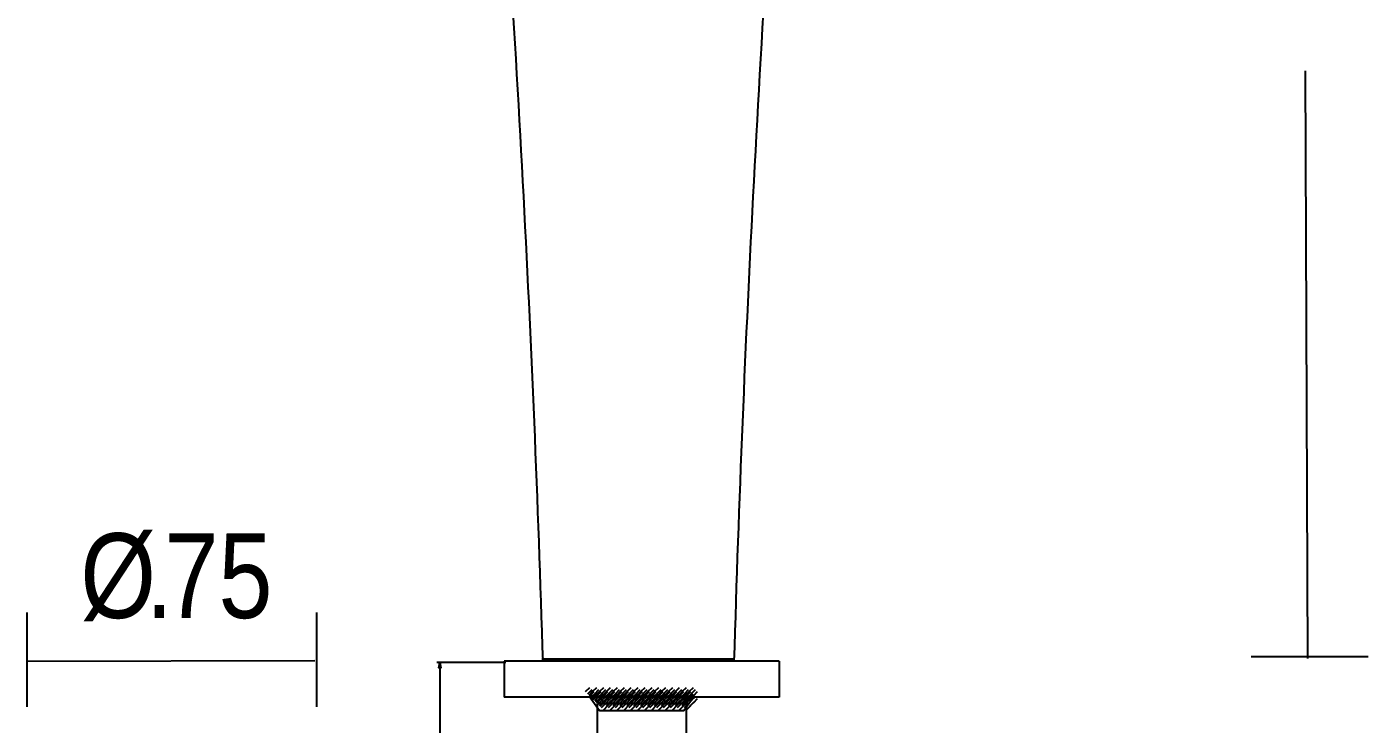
# Model space of a CAD drawing. Extents: x 2 to 109, y 5 to 225.
# Drawn here: x 1.6 to 105.7, y 57.9 to 112.1 of the extents above; entities that cross this region are included whole.
import ezdxf

# ---------------------------------------------------------------- set-up
doc = ezdxf.new("R2010")
doc.units = 0
doc.layers.add('LIVELLO_1', color=160, linetype='Continuous')
doc.styles.add('STD', font='txt')

# ---------------------------------------------------------------- blocks, each defined once
blk = doc.blocks.new('AI9-BLK319')
at = {"layer": 'LIVELLO_1', "color": 7}
for p, q in [((3.150712, -0.285598), (3.479719, 0.044097)), ((3.316593, -0.450618), (3.644739, -0.118856)), ((3.479719, -0.613916), (3.810448, -0.285598))]:
    blk.add_line(p, q, dxfattribs=at)
blk = doc.blocks.new('AI9-BLK318')
at = {"layer": 'LIVELLO_1', "color": 7}
blk.add_blockref('AI9-BLK319', (0, 0), dxfattribs=at)
blk = doc.blocks.new('AI9-BLK317')
at = {"layer": 'LIVELLO_1', "color": 7}
for p, q in [((3.354231, -0.150206), (3.68341, 0.179834)), ((3.51839, -0.315226), (3.849119, 0.013091)), ((3.68341, -0.480246), (4.012417, -0.150206))]:
    blk.add_line(p, q, dxfattribs=at)
blk = doc.blocks.new('AI9-BLK316')
at = {"layer": 'LIVELLO_1', "color": 7}
blk.add_blockref('AI9-BLK317', (0, 0), dxfattribs=at)
blk = doc.blocks.new('AI9-BLK315')
at = {"layer": 'LIVELLO_1', "color": 7}
for p, q in [((3.487642, 0.016364), (3.81751, 0.344682)), ((3.65249, -0.150378), (3.981669, 0.181384)), ((3.81751, -0.313331), (4.146517, 0.016364))]:
    blk.add_line(p, q, dxfattribs=at)
blk = doc.blocks.new('AI9-BLK314')
at = {"layer": 'LIVELLO_1', "color": 7}
blk.add_blockref('AI9-BLK315', (0, 0), dxfattribs=at)
blk = doc.blocks.new('AI9-BLK311')
at = {"layer": 'LIVELLO_1', "color": 7}
for p, q in [((2.615861, -0.285598), (2.944868, 0.044097)), ((2.780881, -0.450618), (3.109888, -0.118856)), ((2.944868, -0.613916), (3.274908, -0.285598))]:
    blk.add_line(p, q, dxfattribs=at)
blk = doc.blocks.new('AI9-BLK310')
at = {"layer": 'LIVELLO_1', "color": 7}
blk.add_blockref('AI9-BLK311', (0, 0), dxfattribs=at)
blk = doc.blocks.new('AI9-BLK309')
at = {"layer": 'LIVELLO_1', "color": 7}
for p, q in [((2.884062, -0.150206), (3.213241, 0.179834)), ((3.047359, -0.315226), (3.378088, 0.013091)), ((3.213241, -0.480246), (3.542247, -0.150206))]:
    blk.add_line(p, q, dxfattribs=at)
blk = doc.blocks.new('AI9-BLK308')
at = {"layer": 'LIVELLO_1', "color": 7}
blk.add_blockref('AI9-BLK309', (0, 0), dxfattribs=at)
blk = doc.blocks.new('AI9-BLK307')
at = {"layer": 'LIVELLO_1', "color": 7}
for p, q in [((3.150712, 0.016364), (3.479719, 0.344682)), ((3.316593, -0.150378), (3.644739, 0.181384)), ((3.479719, -0.313331), (3.810448, 0.016364))]:
    blk.add_line(p, q, dxfattribs=at)
blk = doc.blocks.new('AI9-BLK306')
at = {"layer": 'LIVELLO_1', "color": 7}
blk.add_blockref('AI9-BLK307', (0, 0), dxfattribs=at)
blk = doc.blocks.new('AI9-BLK305')
at = {"layer": 'LIVELLO_1', "color": 7}
for p, q in [((3.354231, 0.16657), (3.68341, 0.496611)), ((3.51839, 0.001895), (3.849119, 0.33159)), ((3.68341, -0.163125), (4.012417, 0.16657))]:
    blk.add_line(p, q, dxfattribs=at)
blk = doc.blocks.new('AI9-BLK304')
at = {"layer": 'LIVELLO_1', "color": 7}
blk.add_blockref('AI9-BLK305', (0, 0), dxfattribs=at)
blk = doc.blocks.new('AI9-BLK303')
at = {"layer": 'LIVELLO_1', "color": 7}
for p, q in [((3.487642, 0.300585), (3.81751, 0.63028)), ((3.65249, 0.137287), (3.981669, 0.46526)), ((3.81751, -0.029456), (4.146517, 0.300585))]:
    blk.add_line(p, q, dxfattribs=at)
blk = doc.blocks.new('AI9-BLK302')
at = {"layer": 'LIVELLO_1', "color": 7}
blk.add_blockref('AI9-BLK303', (0, 0), dxfattribs=at)
blk = doc.blocks.new('AI9-BLK301')
at = {"layer": 'LIVELLO_1', "color": 7}
for p, q in [((2.080149, -0.285598), (2.409155, 0.044097)), ((2.244307, -0.450618), (2.575037, -0.118856)), ((2.409155, -0.613916), (2.738334, -0.285598))]:
    blk.add_line(p, q, dxfattribs=at)
blk = doc.blocks.new('AI9-BLK300')
at = {"layer": 'LIVELLO_1', "color": 7}
blk.add_blockref('AI9-BLK301', (0, 0), dxfattribs=at)
blk = doc.blocks.new('AI9-BLK299')
at = {"layer": 'LIVELLO_1', "color": 7}
for p, q in [((2.346799, -0.150206), (2.677528, 0.179834)), ((2.512508, -0.315226), (2.841515, 0.013091)), ((2.677528, -0.480246), (3.006535, -0.150206))]:
    blk.add_line(p, q, dxfattribs=at)
blk = doc.blocks.new('AI9-BLK298')
at = {"layer": 'LIVELLO_1', "color": 7}
blk.add_blockref('AI9-BLK299', (0, 0), dxfattribs=at)
blk = doc.blocks.new('AI9-BLK297')
at = {"layer": 'LIVELLO_1', "color": 7}
for p, q in [((2.615861, 0.016364), (2.944868, 0.344682)), ((2.780881, -0.150378), (3.109888, 0.181384)), ((2.944868, -0.313331), (3.274908, 0.016364))]:
    blk.add_line(p, q, dxfattribs=at)
blk = doc.blocks.new('AI9-BLK296')
at = {"layer": 'LIVELLO_1', "color": 7}
blk.add_blockref('AI9-BLK297', (0, 0), dxfattribs=at)
blk = doc.blocks.new('AI9-BLK295')
at = {"layer": 'LIVELLO_1', "color": 7}
for p, q in [((2.884062, 0.16657), (3.213241, 0.496611)), ((3.047359, 0.001895), (3.378088, 0.33159)), ((3.213241, -0.163125), (3.542247, 0.16657))]:
    blk.add_line(p, q, dxfattribs=at)
blk = doc.blocks.new('AI9-BLK294')
at = {"layer": 'LIVELLO_1', "color": 7}
blk.add_blockref('AI9-BLK295', (0, 0), dxfattribs=at)
blk = doc.blocks.new('AI9-BLK293')
at = {"layer": 'LIVELLO_1', "color": 7}
for p, q in [((3.150712, 0.300585), (3.479719, 0.63028)), ((3.316593, 0.137287), (3.644739, 0.46526)), ((3.479719, -0.029456), (3.810448, 0.300585))]:
    blk.add_line(p, q, dxfattribs=at)
blk = doc.blocks.new('AI9-BLK292')
at = {"layer": 'LIVELLO_1', "color": 7}
blk.add_blockref('AI9-BLK293', (0, 0), dxfattribs=at)
blk = doc.blocks.new('AI9-BLK291')
at = {"layer": 'LIVELLO_1', "color": 7}
for p, q in [((1.545298, -0.285598), (1.874476, 0.044097)), ((1.708595, -0.450618), (2.039324, -0.118856)), ((1.874476, -0.613916), (2.202622, -0.285598))]:
    blk.add_line(p, q, dxfattribs=at)
blk = doc.blocks.new('AI9-BLK290')
at = {"layer": 'LIVELLO_1', "color": 7}
blk.add_blockref('AI9-BLK291', (0, 0), dxfattribs=at)
blk = doc.blocks.new('AI9-BLK289')
at = {"layer": 'LIVELLO_1', "color": 7}
for p, q in [((1.811948, -0.150206), (2.142677, 0.179834)), ((1.976796, -0.315226), (2.305975, 0.013091)), ((2.142677, -0.480246), (2.471684, -0.150206))]:
    blk.add_line(p, q, dxfattribs=at)
blk = doc.blocks.new('AI9-BLK288')
at = {"layer": 'LIVELLO_1', "color": 7}
blk.add_blockref('AI9-BLK289', (0, 0), dxfattribs=at)
blk = doc.blocks.new('AI9-BLK287')
at = {"layer": 'LIVELLO_1', "color": 7}
for p, q in [((2.080149, 0.016364), (2.409155, 0.344682)), ((2.244307, -0.150378), (2.575037, 0.181384)), ((2.409155, -0.313331), (2.738334, 0.016364))]:
    blk.add_line(p, q, dxfattribs=at)
blk = doc.blocks.new('AI9-BLK286')
at = {"layer": 'LIVELLO_1', "color": 7}
blk.add_blockref('AI9-BLK287', (0, 0), dxfattribs=at)
blk = doc.blocks.new('AI9-BLK285')
at = {"layer": 'LIVELLO_1', "color": 7}
for p, q in [((2.346799, 0.16657), (2.677528, 0.496611)), ((2.512508, 0.001895), (2.841515, 0.33159)), ((2.677528, -0.163125), (3.006535, 0.16657))]:
    blk.add_line(p, q, dxfattribs=at)
blk = doc.blocks.new('AI9-BLK284')
at = {"layer": 'LIVELLO_1', "color": 7}
blk.add_blockref('AI9-BLK285', (0, 0), dxfattribs=at)
blk = doc.blocks.new('AI9-BLK283')
at = {"layer": 'LIVELLO_1', "color": 7}
for p, q in [((2.615861, 0.300585), (2.944868, 0.63028)), ((2.780881, 0.137287), (3.109888, 0.46526)), ((2.944868, -0.029456), (3.274908, 0.300585))]:
    blk.add_line(p, q, dxfattribs=at)
blk = doc.blocks.new('AI9-BLK282')
at = {"layer": 'LIVELLO_1', "color": 7}
blk.add_blockref('AI9-BLK283', (0, 0), dxfattribs=at)
blk = doc.blocks.new('AI9-BLK281')
at = {"layer": 'LIVELLO_1', "color": 7}
for p, q in [((1.007863, -0.285598), (1.338764, 0.044097)), ((1.173744, -0.450618), (1.502751, -0.118856)), ((1.338764, -0.613916), (1.667771, -0.285598))]:
    blk.add_line(p, q, dxfattribs=at)
blk = doc.blocks.new('AI9-BLK280')
at = {"layer": 'LIVELLO_1', "color": 7}
blk.add_blockref('AI9-BLK281', (0, 0), dxfattribs=at)
blk = doc.blocks.new('AI9-BLK279')
at = {"layer": 'LIVELLO_1', "color": 7}
for p, q in [((1.276236, -0.150206), (1.605242, 0.179834)), ((1.442117, -0.315226), (1.771124, 0.013091)), ((1.605242, -0.480246), (1.936144, -0.150206))]:
    blk.add_line(p, q, dxfattribs=at)
blk = doc.blocks.new('AI9-BLK278')
at = {"layer": 'LIVELLO_1', "color": 7}
blk.add_blockref('AI9-BLK279', (0, 0), dxfattribs=at)
blk = doc.blocks.new('AI9-BLK277')
at = {"layer": 'LIVELLO_1', "color": 7}
for p, q in [((1.545298, 0.016364), (1.874476, 0.344682)), ((1.708595, -0.150378), (2.039324, 0.181384)), ((1.874476, -0.313331), (2.202622, 0.016364))]:
    blk.add_line(p, q, dxfattribs=at)
blk = doc.blocks.new('AI9-BLK276')
at = {"layer": 'LIVELLO_1', "color": 7}
blk.add_blockref('AI9-BLK277', (0, 0), dxfattribs=at)
blk = doc.blocks.new('AI9-BLK275')
at = {"layer": 'LIVELLO_1', "color": 7}
for p, q in [((1.811948, 0.16657), (2.142677, 0.496611)), ((1.976796, 0.001895), (2.305975, 0.33159)), ((2.142677, -0.163125), (2.471684, 0.16657))]:
    blk.add_line(p, q, dxfattribs=at)
blk = doc.blocks.new('AI9-BLK274')
at = {"layer": 'LIVELLO_1', "color": 7}
blk.add_blockref('AI9-BLK275', (0, 0), dxfattribs=at)
blk = doc.blocks.new('AI9-BLK273')
at = {"layer": 'LIVELLO_1', "color": 7}
for p, q in [((2.080149, 0.300585), (2.409155, 0.63028)), ((2.244307, 0.137287), (2.575037, 0.46526)), ((2.409155, -0.029456), (2.738334, 0.300585))]:
    blk.add_line(p, q, dxfattribs=at)
blk = doc.blocks.new('AI9-BLK272')
at = {"layer": 'LIVELLO_1', "color": 7}
blk.add_blockref('AI9-BLK273', (0, 0), dxfattribs=at)
blk = doc.blocks.new('AI9-BLK271')
at = {"layer": 'LIVELLO_1', "color": 7}
for p, q in [((0.473184, -0.285598), (0.803913, 0.044097)), ((0.638032, -0.450618), (0.967211, -0.118856)), ((0.803913, -0.613916), (1.13292, -0.285598))]:
    blk.add_line(p, q, dxfattribs=at)
blk = doc.blocks.new('AI9-BLK270')
at = {"layer": 'LIVELLO_1', "color": 7}
blk.add_blockref('AI9-BLK271', (0, 0), dxfattribs=at)
blk = doc.blocks.new('AI9-BLK269')
at = {"layer": 'LIVELLO_1', "color": 7}
for p, q in [((0.741385, -0.150206), (1.070391, 0.179834)), ((0.904682, -0.315226), (1.235411, 0.013091)), ((1.070391, -0.480246), (1.39957, -0.150206))]:
    blk.add_line(p, q, dxfattribs=at)
blk = doc.blocks.new('AI9-BLK268')
at = {"layer": 'LIVELLO_1', "color": 7}
blk.add_blockref('AI9-BLK269', (0, 0), dxfattribs=at)
blk = doc.blocks.new('AI9-BLK267')
at = {"layer": 'LIVELLO_1', "color": 7}
for p, q in [((1.007863, 0.016364), (1.338764, 0.344682)), ((1.173744, -0.150378), (1.502751, 0.181384)), ((1.338764, -0.313331), (1.667771, 0.016364))]:
    blk.add_line(p, q, dxfattribs=at)
blk = doc.blocks.new('AI9-BLK266')
at = {"layer": 'LIVELLO_1', "color": 7}
blk.add_blockref('AI9-BLK267', (0, 0), dxfattribs=at)
blk = doc.blocks.new('AI9-BLK265')
at = {"layer": 'LIVELLO_1', "color": 7}
for p, q in [((1.276236, 0.16657), (1.605242, 0.496611)), ((1.442117, 0.001895), (1.771124, 0.33159)), ((1.605242, -0.163125), (1.936144, 0.16657))]:
    blk.add_line(p, q, dxfattribs=at)
blk = doc.blocks.new('AI9-BLK264')
at = {"layer": 'LIVELLO_1', "color": 7}
blk.add_blockref('AI9-BLK265', (0, 0), dxfattribs=at)
blk = doc.blocks.new('AI9-BLK263')
at = {"layer": 'LIVELLO_1', "color": 7}
for p, q in [((1.545298, 0.300585), (1.874476, 0.63028)), ((1.708595, 0.137287), (2.039324, 0.46526)), ((1.874476, -0.029456), (2.202622, 0.300585))]:
    blk.add_line(p, q, dxfattribs=at)
blk = doc.blocks.new('AI9-BLK262')
at = {"layer": 'LIVELLO_1', "color": 7}
blk.add_blockref('AI9-BLK263', (0, 0), dxfattribs=at)
blk = doc.blocks.new('AI9-BLK261')
at = {"layer": 'LIVELLO_1', "color": 7}
for p, q in [((-0.062528, -0.285598), (0.266478, 0.044097)), ((0.103353, -0.450618), (0.432359, -0.118856)), ((0.266478, -0.613916), (0.597207, -0.285598))]:
    blk.add_line(p, q, dxfattribs=at)
blk = doc.blocks.new('AI9-BLK260')
at = {"layer": 'LIVELLO_1', "color": 7}
blk.add_blockref('AI9-BLK261', (0, 0), dxfattribs=at)
blk = doc.blocks.new('AI9-BLK259')
at = {"layer": 'LIVELLO_1', "color": 7}
for p, q in [((0.206533, -0.150206), (0.534679, 0.179834)), ((0.369831, -0.315226), (0.70056, 0.013091)), ((0.534679, -0.480246), (0.863858, -0.150206))]:
    blk.add_line(p, q, dxfattribs=at)
blk = doc.blocks.new('AI9-BLK258')
at = {"layer": 'LIVELLO_1', "color": 7}
blk.add_blockref('AI9-BLK259', (0, 0), dxfattribs=at)
blk = doc.blocks.new('AI9-BLK257')
at = {"layer": 'LIVELLO_1', "color": 7}
for p, q in [((0.473184, 0.016364), (0.803913, 0.344682)), ((0.638032, -0.150378), (0.967211, 0.181384)), ((0.803913, -0.313331), (1.13292, 0.016364))]:
    blk.add_line(p, q, dxfattribs=at)
blk = doc.blocks.new('AI9-BLK256')
at = {"layer": 'LIVELLO_1', "color": 7}
blk.add_blockref('AI9-BLK257', (0, 0), dxfattribs=at)
blk = doc.blocks.new('AI9-BLK255')
at = {"layer": 'LIVELLO_1', "color": 7}
for p, q in [((0.741385, 0.16657), (1.070391, 0.496611)), ((0.904682, 0.001895), (1.235411, 0.33159)), ((1.070391, -0.163125), (1.39957, 0.16657))]:
    blk.add_line(p, q, dxfattribs=at)
blk = doc.blocks.new('AI9-BLK254')
at = {"layer": 'LIVELLO_1', "color": 7}
blk.add_blockref('AI9-BLK255', (0, 0), dxfattribs=at)
blk = doc.blocks.new('AI9-BLK253')
at = {"layer": 'LIVELLO_1', "color": 7}
for p, q in [((1.007863, 0.300585), (1.338764, 0.63028)), ((1.173744, 0.137287), (1.502751, 0.46526)), ((1.338764, -0.029456), (1.667771, 0.300585))]:
    blk.add_line(p, q, dxfattribs=at)
blk = doc.blocks.new('AI9-BLK252')
at = {"layer": 'LIVELLO_1', "color": 7}
blk.add_blockref('AI9-BLK253', (0, 0), dxfattribs=at)
blk = doc.blocks.new('AI9-BLK251')
at = {"layer": 'LIVELLO_1', "color": 7}
for p, q in [((-0.59738, -0.285598), (-0.268373, 0.044097)), ((-0.434082, -0.450618), (-0.103353, -0.118856)), ((-0.268373, -0.613916), (0.060806, -0.285598))]:
    blk.add_line(p, q, dxfattribs=at)
blk = doc.blocks.new('AI9-BLK250')
at = {"layer": 'LIVELLO_1', "color": 7}
blk.add_blockref('AI9-BLK251', (0, 0), dxfattribs=at)
blk = doc.blocks.new('AI9-BLK249')
at = {"layer": 'LIVELLO_1', "color": 7}
for p, q in [((-0.330901, -0.150206), (0, 0.179834)), ((-0.16502, -0.315226), (0.163125, 0.013091)), ((0, -0.480246), (0.329007, -0.150206))]:
    blk.add_line(p, q, dxfattribs=at)
blk = doc.blocks.new('AI9-BLK248')
at = {"layer": 'LIVELLO_1', "color": 7}
blk.add_blockref('AI9-BLK249', (0, 0), dxfattribs=at)
blk = doc.blocks.new('AI9-BLK247')
at = {"layer": 'LIVELLO_1', "color": 7}
for p, q in [((-0.062528, 0.016364), (0.266478, 0.344682)), ((0.103353, -0.150378), (0.432359, 0.181384)), ((0.266478, -0.313331), (0.597207, 0.016364))]:
    blk.add_line(p, q, dxfattribs=at)
blk = doc.blocks.new('AI9-BLK246')
at = {"layer": 'LIVELLO_1', "color": 7}
blk.add_blockref('AI9-BLK247', (0, 0), dxfattribs=at)
blk = doc.blocks.new('AI9-BLK245')
at = {"layer": 'LIVELLO_1', "color": 7}
for p, q in [((0.206533, 0.16657), (0.534679, 0.496611)), ((0.369831, 0.001895), (0.70056, 0.33159)), ((0.534679, -0.163125), (0.863858, 0.16657))]:
    blk.add_line(p, q, dxfattribs=at)
blk = doc.blocks.new('AI9-BLK244')
at = {"layer": 'LIVELLO_1', "color": 7}
blk.add_blockref('AI9-BLK245', (0, 0), dxfattribs=at)
blk = doc.blocks.new('AI9-BLK243')
at = {"layer": 'LIVELLO_1', "color": 7}
for p, q in [((0.473184, 0.300585), (0.803913, 0.63028)), ((0.638032, 0.137287), (0.967211, 0.46526)), ((0.803913, -0.029456), (1.13292, 0.300585))]:
    blk.add_line(p, q, dxfattribs=at)
blk = doc.blocks.new('AI9-BLK242')
at = {"layer": 'LIVELLO_1', "color": 7}
blk.add_blockref('AI9-BLK243', (0, 0), dxfattribs=at)
blk = doc.blocks.new('AI9-BLK241')
at = {"layer": 'LIVELLO_1', "color": 7}
for p, q in [((-1.133092, -0.285598), (-0.804085, 0.044097)), ((-0.968933, -0.450618), (-0.638204, -0.118856)), ((-0.804085, -0.613916), (-0.474906, -0.285598))]:
    blk.add_line(p, q, dxfattribs=at)
blk = doc.blocks.new('AI9-BLK240')
at = {"layer": 'LIVELLO_1', "color": 7}
blk.add_blockref('AI9-BLK241', (0, 0), dxfattribs=at)
blk = doc.blocks.new('AI9-BLK239')
at = {"layer": 'LIVELLO_1', "color": 7}
for p, q in [((-0.86558, -0.150206), (-0.534851, 0.179834)), ((-0.700732, -0.315226), (-0.371726, 0.013091)), ((-0.534851, -0.480246), (-0.206706, -0.150206))]:
    blk.add_line(p, q, dxfattribs=at)
blk = doc.blocks.new('AI9-BLK238')
at = {"layer": 'LIVELLO_1', "color": 7}
blk.add_blockref('AI9-BLK239', (0, 0), dxfattribs=at)
blk = doc.blocks.new('AI9-BLK237')
at = {"layer": 'LIVELLO_1', "color": 7}
for p, q in [((-0.59738, 0.016364), (-0.268373, 0.344682)), ((-0.434082, -0.150378), (-0.103353, 0.181384)), ((-0.268373, -0.313331), (0.060806, 0.016364))]:
    blk.add_line(p, q, dxfattribs=at)
blk = doc.blocks.new('AI9-BLK236')
at = {"layer": 'LIVELLO_1', "color": 7}
blk.add_blockref('AI9-BLK237', (0, 0), dxfattribs=at)
blk = doc.blocks.new('AI9-BLK235')
at = {"layer": 'LIVELLO_1', "color": 7}
for p, q in [((-0.330901, 0.16657), (0, 0.496611)), ((-0.16502, 0.001895), (0.163125, 0.33159)), ((0, -0.163125), (0.329007, 0.16657))]:
    blk.add_line(p, q, dxfattribs=at)
blk = doc.blocks.new('AI9-BLK234')
at = {"layer": 'LIVELLO_1', "color": 7}
blk.add_blockref('AI9-BLK235', (0, 0), dxfattribs=at)
blk = doc.blocks.new('AI9-BLK233')
at = {"layer": 'LIVELLO_1', "color": 7}
for p, q in [((-0.062528, 0.300585), (0.266478, 0.63028)), ((0.103353, 0.137287), (0.432359, 0.46526)), ((0.266478, -0.029456), (0.597207, 0.300585))]:
    blk.add_line(p, q, dxfattribs=at)
blk = doc.blocks.new('AI9-BLK232')
at = {"layer": 'LIVELLO_1', "color": 7}
blk.add_blockref('AI9-BLK233', (0, 0), dxfattribs=at)
blk = doc.blocks.new('AI9-BLK231')
at = {"layer": 'LIVELLO_1', "color": 7}
for p, q in [((-1.669666, -0.285598), (-1.338764, 0.044097)), ((-1.504645, -0.450618), (-1.175639, -0.118856)), ((-1.338764, -0.613916), (-1.009757, -0.285598))]:
    blk.add_line(p, q, dxfattribs=at)
blk = doc.blocks.new('AI9-BLK230')
at = {"layer": 'LIVELLO_1', "color": 7}
blk.add_blockref('AI9-BLK231', (0, 0), dxfattribs=at)
blk = doc.blocks.new('AI9-BLK229')
at = {"layer": 'LIVELLO_1', "color": 7}
for p, q in [((-1.401293, -0.150206), (-1.072286, 0.179834)), ((-1.235583, -0.315226), (-0.906405, 0.013091)), ((-1.072286, -0.480246), (-0.741557, -0.150206))]:
    blk.add_line(p, q, dxfattribs=at)
blk = doc.blocks.new('AI9-BLK228')
at = {"layer": 'LIVELLO_1', "color": 7}
blk.add_blockref('AI9-BLK229', (0, 0), dxfattribs=at)
blk = doc.blocks.new('AI9-BLK227')
at = {"layer": 'LIVELLO_1', "color": 7}
for p, q in [((-1.133092, 0.016364), (-0.804085, 0.344682)), ((-0.968933, -0.150378), (-0.638204, 0.181384)), ((-0.804085, -0.313331), (-0.474906, 0.016364))]:
    blk.add_line(p, q, dxfattribs=at)
blk = doc.blocks.new('AI9-BLK226')
at = {"layer": 'LIVELLO_1', "color": 7}
blk.add_blockref('AI9-BLK227', (0, 0), dxfattribs=at)
blk = doc.blocks.new('AI9-BLK225')
at = {"layer": 'LIVELLO_1', "color": 7}
for p, q in [((-0.86558, 0.16657), (-0.534851, 0.496611)), ((-0.700732, 0.001895), (-0.371726, 0.33159)), ((-0.534851, -0.163125), (-0.206706, 0.16657))]:
    blk.add_line(p, q, dxfattribs=at)
blk = doc.blocks.new('AI9-BLK224')
at = {"layer": 'LIVELLO_1', "color": 7}
blk.add_blockref('AI9-BLK225', (0, 0), dxfattribs=at)
blk = doc.blocks.new('AI9-BLK223')
at = {"layer": 'LIVELLO_1', "color": 7}
for p, q in [((-0.59738, 0.300585), (-0.268373, 0.63028)), ((-0.434082, 0.137287), (-0.103353, 0.46526)), ((-0.268373, -0.029456), (0.060806, 0.300585))]:
    blk.add_line(p, q, dxfattribs=at)
blk = doc.blocks.new('AI9-BLK222')
at = {"layer": 'LIVELLO_1', "color": 7}
blk.add_blockref('AI9-BLK223', (0, 0), dxfattribs=at)
blk = doc.blocks.new('AI9-BLK221')
at = {"layer": 'LIVELLO_1', "color": 7}
for p, q in [((-2.205378, -0.285598), (-1.874476, 0.044097)), ((-2.039497, -0.450618), (-1.71049, -0.118856)), ((-1.874476, -0.613916), (-1.54547, -0.285598))]:
    blk.add_line(p, q, dxfattribs=at)
blk = doc.blocks.new('AI9-BLK220')
at = {"layer": 'LIVELLO_1', "color": 7}
blk.add_blockref('AI9-BLK221', (0, 0), dxfattribs=at)
blk = doc.blocks.new('AI9-BLK219')
at = {"layer": 'LIVELLO_1', "color": 7}
for p, q in [((-1.936144, -0.150206), (-1.607137, 0.179834)), ((-1.771124, -0.315226), (-1.442117, 0.013091)), ((-1.607137, -0.480246), (-1.276408, -0.150206))]:
    blk.add_line(p, q, dxfattribs=at)
blk = doc.blocks.new('AI9-BLK218')
at = {"layer": 'LIVELLO_1', "color": 7}
blk.add_blockref('AI9-BLK219', (0, 0), dxfattribs=at)
blk = doc.blocks.new('AI9-BLK217')
at = {"layer": 'LIVELLO_1', "color": 7}
for p, q in [((-1.669666, 0.016364), (-1.338764, 0.344682)), ((-1.504645, -0.150378), (-1.175639, 0.181384)), ((-1.338764, -0.313331), (-1.009757, 0.016364))]:
    blk.add_line(p, q, dxfattribs=at)
blk = doc.blocks.new('AI9-BLK216')
at = {"layer": 'LIVELLO_1', "color": 7}
blk.add_blockref('AI9-BLK217', (0, 0), dxfattribs=at)
blk = doc.blocks.new('AI9-BLK215')
at = {"layer": 'LIVELLO_1', "color": 7}
for p, q in [((-1.401293, 0.16657), (-1.072286, 0.496611)), ((-1.235583, 0.001895), (-0.906405, 0.33159)), ((-1.072286, -0.163125), (-0.741557, 0.16657))]:
    blk.add_line(p, q, dxfattribs=at)
blk = doc.blocks.new('AI9-BLK214')
at = {"layer": 'LIVELLO_1', "color": 7}
blk.add_blockref('AI9-BLK215', (0, 0), dxfattribs=at)
blk = doc.blocks.new('AI9-BLK213')
at = {"layer": 'LIVELLO_1', "color": 7}
for p, q in [((-1.133092, 0.300585), (-0.804085, 0.63028)), ((-0.968933, 0.137287), (-0.638204, 0.46526)), ((-0.804085, -0.029456), (-0.474906, 0.300585))]:
    blk.add_line(p, q, dxfattribs=at)
blk = doc.blocks.new('AI9-BLK212')
at = {"layer": 'LIVELLO_1', "color": 7}
blk.add_blockref('AI9-BLK213', (0, 0), dxfattribs=at)
blk = doc.blocks.new('AI9-BLK211')
at = {"layer": 'LIVELLO_1', "color": 7}
for p, q in [((-2.740057, -0.285598), (-2.41105, 0.044097)), ((-2.574348, -0.450618), (-2.24603, -0.118856)), ((-2.41105, -0.613916), (-2.080321, -0.285598))]:
    blk.add_line(p, q, dxfattribs=at)
blk = doc.blocks.new('AI9-BLK210')
at = {"layer": 'LIVELLO_1', "color": 7}
blk.add_blockref('AI9-BLK211', (0, 0), dxfattribs=at)
blk = doc.blocks.new('AI9-BLK209')
at = {"layer": 'LIVELLO_1', "color": 7}
for p, q in [((-2.471856, -0.150206), (-2.142849, 0.179834)), ((-2.307697, -0.315226), (-1.976968, 0.013091)), ((-2.142849, -0.480246), (-1.813671, -0.150206))]:
    blk.add_line(p, q, dxfattribs=at)
blk = doc.blocks.new('AI9-BLK208')
at = {"layer": 'LIVELLO_1', "color": 7}
blk.add_blockref('AI9-BLK209', (0, 0), dxfattribs=at)
blk = doc.blocks.new('AI9-BLK207')
at = {"layer": 'LIVELLO_1', "color": 7}
for p, q in [((-2.205378, 0.016364), (-1.874476, 0.344682)), ((-2.039497, -0.150378), (-1.71049, 0.181384)), ((-1.874476, -0.313331), (-1.54547, 0.016364))]:
    blk.add_line(p, q, dxfattribs=at)
blk = doc.blocks.new('AI9-BLK206')
at = {"layer": 'LIVELLO_1', "color": 7}
blk.add_blockref('AI9-BLK207', (0, 0), dxfattribs=at)
blk = doc.blocks.new('AI9-BLK205')
at = {"layer": 'LIVELLO_1', "color": 7}
for p, q in [((-1.936144, 0.16657), (-1.607137, 0.496611)), ((-1.771124, 0.001895), (-1.442117, 0.33159)), ((-1.607137, -0.163125), (-1.276408, 0.16657))]:
    blk.add_line(p, q, dxfattribs=at)
blk = doc.blocks.new('AI9-BLK204')
at = {"layer": 'LIVELLO_1', "color": 7}
blk.add_blockref('AI9-BLK205', (0, 0), dxfattribs=at)
blk = doc.blocks.new('AI9-BLK203')
at = {"layer": 'LIVELLO_1', "color": 7}
for p, q in [((-1.669666, 0.300585), (-1.338764, 0.63028)), ((-1.504645, 0.137287), (-1.175639, 0.46526)), ((-1.338764, -0.029456), (-1.009757, 0.300585))]:
    blk.add_line(p, q, dxfattribs=at)
blk = doc.blocks.new('AI9-BLK202')
at = {"layer": 'LIVELLO_1', "color": 7}
blk.add_blockref('AI9-BLK203', (0, 0), dxfattribs=at)
blk = doc.blocks.new('AI9-BLK201')
at = {"layer": 'LIVELLO_1', "color": 7}
for p, q in [((-3.274908, -0.285598), (-2.946762, 0.044097)), ((-3.11006, -0.450618), (-2.780881, -0.118856)), ((-2.946762, -0.613916), (-2.616033, -0.285598))]:
    blk.add_line(p, q, dxfattribs=at)
blk = doc.blocks.new('AI9-BLK200')
at = {"layer": 'LIVELLO_1', "color": 7}
blk.add_blockref('AI9-BLK201', (0, 0), dxfattribs=at)
blk = doc.blocks.new('AI9-BLK199')
at = {"layer": 'LIVELLO_1', "color": 7}
for p, q in [((-3.00843, -0.150206), (-2.677528, 0.179834)), ((-2.84341, -0.315226), (-2.514403, 0.013091)), ((-2.677528, -0.480246), (-2.348522, -0.150206))]:
    blk.add_line(p, q, dxfattribs=at)
blk = doc.blocks.new('AI9-BLK198')
at = {"layer": 'LIVELLO_1', "color": 7}
blk.add_blockref('AI9-BLK199', (0, 0), dxfattribs=at)
blk = doc.blocks.new('AI9-BLK197')
at = {"layer": 'LIVELLO_1', "color": 7}
for p, q in [((-2.740057, 0.016364), (-2.41105, 0.344682)), ((-2.574348, -0.150378), (-2.24603, 0.181384)), ((-2.41105, -0.313331), (-2.080321, 0.016364))]:
    blk.add_line(p, q, dxfattribs=at)
blk = doc.blocks.new('AI9-BLK196')
at = {"layer": 'LIVELLO_1', "color": 7}
blk.add_blockref('AI9-BLK197', (0, 0), dxfattribs=at)
blk = doc.blocks.new('AI9-BLK195')
at = {"layer": 'LIVELLO_1', "color": 7}
for p, q in [((-2.471856, 0.16657), (-2.142849, 0.496611)), ((-2.307697, 0.001895), (-1.976968, 0.33159)), ((-2.142849, -0.163125), (-1.813671, 0.16657))]:
    blk.add_line(p, q, dxfattribs=at)
blk = doc.blocks.new('AI9-BLK194')
at = {"layer": 'LIVELLO_1', "color": 7}
blk.add_blockref('AI9-BLK195', (0, 0), dxfattribs=at)
blk = doc.blocks.new('AI9-BLK193')
at = {"layer": 'LIVELLO_1', "color": 7}
for p, q in [((-2.205378, 0.300585), (-1.874476, 0.63028)), ((-2.039497, 0.137287), (-1.71049, 0.46526)), ((-1.874476, -0.029456), (-1.54547, 0.300585))]:
    blk.add_line(p, q, dxfattribs=at)
blk = doc.blocks.new('AI9-BLK192')
at = {"layer": 'LIVELLO_1', "color": 7}
blk.add_blockref('AI9-BLK193', (0, 0), dxfattribs=at)
blk = doc.blocks.new('AI9-BLK191')
at = {"layer": 'LIVELLO_1', "color": 7}
for p, q in [((-3.544142, -0.150206), (-3.213241, 0.179834)), ((-3.378261, -0.315226), (-3.049254, 0.013091)), ((-3.213241, -0.480246), (-2.884234, -0.150206))]:
    blk.add_line(p, q, dxfattribs=at)
blk = doc.blocks.new('AI9-BLK190')
at = {"layer": 'LIVELLO_1', "color": 7}
blk.add_blockref('AI9-BLK191', (0, 0), dxfattribs=at)
blk = doc.blocks.new('AI9-BLK189')
at = {"layer": 'LIVELLO_1', "color": 7}
for p, q in [((-3.274908, 0.016364), (-2.946762, 0.344682)), ((-3.11006, -0.150378), (-2.780881, 0.181384)), ((-2.946762, -0.313331), (-2.616033, 0.016364))]:
    blk.add_line(p, q, dxfattribs=at)
blk = doc.blocks.new('AI9-BLK188')
at = {"layer": 'LIVELLO_1', "color": 7}
blk.add_blockref('AI9-BLK189', (0, 0), dxfattribs=at)
blk = doc.blocks.new('AI9-BLK187')
at = {"layer": 'LIVELLO_1', "color": 7}
for p, q in [((-3.00843, 0.16657), (-2.677528, 0.496611)), ((-2.84341, 0.001895), (-2.514403, 0.33159)), ((-2.677528, -0.163125), (-2.348522, 0.16657))]:
    blk.add_line(p, q, dxfattribs=at)
blk = doc.blocks.new('AI9-BLK186')
at = {"layer": 'LIVELLO_1', "color": 7}
blk.add_blockref('AI9-BLK187', (0, 0), dxfattribs=at)
blk = doc.blocks.new('AI9-BLK185')
at = {"layer": 'LIVELLO_1', "color": 7}
for p, q in [((-2.740057, 0.300585), (-2.41105, 0.63028)), ((-2.574348, 0.137287), (-2.24603, 0.46526)), ((-2.41105, -0.029456), (-2.080321, 0.300585))]:
    blk.add_line(p, q, dxfattribs=at)
blk = doc.blocks.new('AI9-BLK184')
at = {"layer": 'LIVELLO_1', "color": 7}
blk.add_blockref('AI9-BLK185', (0, 0), dxfattribs=at)
blk = doc.blocks.new('AI9-BLK183')
at = {"layer": 'LIVELLO_1', "color": 7}
for p, q in [((-3.81062, 0.016364), (-3.481613, 0.344682)), ((-3.646461, -0.150378), (-3.316593, 0.181384)), ((-3.481613, -0.313331), (-3.152607, 0.016364))]:
    blk.add_line(p, q, dxfattribs=at)
blk = doc.blocks.new('AI9-BLK182')
at = {"layer": 'LIVELLO_1', "color": 7}
blk.add_blockref('AI9-BLK183', (0, 0), dxfattribs=at)
blk = doc.blocks.new('AI9-BLK181')
at = {"layer": 'LIVELLO_1', "color": 7}
for p, q in [((-3.544142, 0.16657), (-3.213241, 0.496611)), ((-3.378261, 0.001895), (-3.049254, 0.33159)), ((-3.213241, -0.163125), (-2.884234, 0.16657))]:
    blk.add_line(p, q, dxfattribs=at)
blk = doc.blocks.new('AI9-BLK180')
at = {"layer": 'LIVELLO_1', "color": 7}
blk.add_blockref('AI9-BLK181', (0, 0), dxfattribs=at)
blk = doc.blocks.new('AI9-BLK179')
at = {"layer": 'LIVELLO_1', "color": 7}
for p, q in [((-3.274908, 0.300585), (-2.946762, 0.63028)), ((-3.11006, 0.137287), (-2.780881, 0.46526)), ((-2.946762, -0.029456), (-2.616033, 0.300585))]:
    blk.add_line(p, q, dxfattribs=at)
blk = doc.blocks.new('AI9-BLK178')
at = {"layer": 'LIVELLO_1', "color": 7}
blk.add_blockref('AI9-BLK179', (0, 0), dxfattribs=at)
blk = doc.blocks.new('AI9-BLK177')
at = {"layer": 'LIVELLO_1', "color": 7}
for p, q in [((-4.013278, 0.16657), (-3.684271, 0.496611)), ((-3.84843, 0.001895), (-3.519423, 0.33159)), ((-3.684271, -0.163125), (-3.353542, 0.16657))]:
    blk.add_line(p, q, dxfattribs=at)
blk = doc.blocks.new('AI9-BLK176')
at = {"layer": 'LIVELLO_1', "color": 7}
blk.add_blockref('AI9-BLK177', (0, 0), dxfattribs=at)
blk = doc.blocks.new('AI9-BLK175')
at = {"layer": 'LIVELLO_1', "color": 7}
for p, q in [((-3.81062, 0.300585), (-3.481613, 0.63028)), ((-3.646461, 0.137287), (-3.316593, 0.46526)), ((-3.481613, -0.029456), (-3.152607, 0.300585))]:
    blk.add_line(p, q, dxfattribs=at)
blk = doc.blocks.new('AI9-BLK174')
at = {"layer": 'LIVELLO_1', "color": 7}
blk.add_blockref('AI9-BLK175', (0, 0), dxfattribs=at)
blk = doc.blocks.new('AI9-BLK173')
at = {"layer": 'LIVELLO_1', "color": 7}
for p, q in [((-4.147464, 0.300585), (-3.816735, 0.63028)), ((-3.982444, 0.137287), (-3.653438, 0.46526)), ((-3.816735, -0.029456), (-3.488418, 0.300585))]:
    blk.add_line(p, q, dxfattribs=at)
blk = doc.blocks.new('AI9-BLK172')
at = {"layer": 'LIVELLO_1', "color": 7}
blk.add_blockref('AI9-BLK173', (0, 0), dxfattribs=at)
blk = doc.blocks.new('AI9-BLK1')
at = {"layer": 'LIVELLO_1', "color": 7}
for p, q in [((46.2, -51.01), (46, -5.36)), ((-53.24, -47.42), (-53.24, -54.76)), ((-30.77, -47.42), (-30.77, -54.76)), ((41.8, -50.83), (50.87, -50.83)), ((-53.21, -51.21), (-30.89, -51.15)), ((-16.05, -51.32), (-21.41, -51.32)), ((-21.19, -51.32), (-21.19, -97.28)), ((-16.2, -51.21), (-16.2, -54.01)), ((-13.27, -51.03), (1.65, -51.03)), ((5.15, -51.21), (5.15, -54.01)), ((-5.52, -54.01), (-16.2, -54.01)), ((-8.73, -54.52), (-9.49, -53.73)), ((5.15, -54), (-5.52, -54)), ((-2.32, -54.52), (-1.56, -53.73)), ((-8.97, -54.5), (-8.97, -95.59)), ((-2.32, -54.48), (-8.73, -54.48)), ((-2.07, -54.5), (-2.07, -95.59))]:
    blk.add_line(p, q, dxfattribs=at)
for points in [[(-21.19, -51.32), (-21.11, -51.72), (-21.26, -51.72), (-21.19, -51.32)], [(5.15, -51.21), (-5.52, -51.21), (-16.2, -51.21)]]:
    blk.add_lwpolyline(points, dxfattribs=at)
blk.add_lwpolyline([(-5.52, -53.96), (-9.57, -53.96), (-8.79, -55.03), (-2.25, -55.03), (-1.47, -53.96)], close=True, dxfattribs=at)
for points in [[(-17.25, 24.88), (-15.27, -1.86), (-13.95, -26.47), (-13.2, -51.22)], [(1.67, -51.23), (2.41, -26.45), (3.69, -1.9), (5.67, 24.88)]]:
    blk.add_open_spline(points, degree=3, dxfattribs=at)
for name, p in [('AI9-BLK172', (-5.72, -53.87)), ('AI9-BLK176', (-5.59, -54.01)), ('AI9-BLK174', (-5.52, -53.87)), ('AI9-BLK182', (-5.52, -54.12)), ('AI9-BLK180', (-5.52, -54.01)), ('AI9-BLK190', (-5.52, -54.22)), ('AI9-BLK178', (-5.52, -53.87)), ('AI9-BLK188', (-5.52, -54.12)), ('AI9-BLK186', (-5.52, -54.01)), ('AI9-BLK198', (-5.52, -54.22)), ('AI9-BLK184', (-5.52, -53.87)), ('AI9-BLK196', (-5.52, -54.12)), ('AI9-BLK194', (-5.52, -54.01)), ('AI9-BLK208', (-5.52, -54.22)), ('AI9-BLK192', (-5.52, -53.87)), ('AI9-BLK206', (-5.52, -54.12)), ('AI9-BLK204', (-5.52, -54.01)), ('AI9-BLK218', (-5.52, -54.22)), ('AI9-BLK202', (-5.52, -53.87)), ('AI9-BLK216', (-5.52, -54.12)), ('AI9-BLK214', (-5.52, -54.01)), ('AI9-BLK228', (-5.52, -54.22)), ('AI9-BLK212', (-5.52, -53.87)), ('AI9-BLK226', (-5.52, -54.12)), ('AI9-BLK224', (-5.52, -54.01)), ('AI9-BLK238', (-5.52, -54.22)), ('AI9-BLK222', (-5.52, -53.87)), ('AI9-BLK236', (-5.52, -54.12)), ('AI9-BLK234', (-5.52, -54.01)), ('AI9-BLK248', (-5.52, -54.22)), ('AI9-BLK232', (-5.52, -53.87)), ('AI9-BLK246', (-5.52, -54.12)), ('AI9-BLK244', (-5.52, -54.01)), ('AI9-BLK258', (-5.52, -54.22)), ('AI9-BLK242', (-5.52, -53.87)), ('AI9-BLK256', (-5.52, -54.12)), ('AI9-BLK254', (-5.52, -54.01)), ('AI9-BLK268', (-5.52, -54.22)), ('AI9-BLK252', (-5.52, -53.87)), ('AI9-BLK266', (-5.52, -54.12)), ('AI9-BLK264', (-5.52, -54.01)), ('AI9-BLK278', (-5.52, -54.22)), ('AI9-BLK262', (-5.52, -53.87)), ('AI9-BLK276', (-5.52, -54.12)), ('AI9-BLK274', (-5.52, -54.01)), ('AI9-BLK288', (-5.52, -54.22)), ('AI9-BLK272', (-5.52, -53.87)), ('AI9-BLK286', (-5.52, -54.12)), ('AI9-BLK284', (-5.52, -54.01)), ('AI9-BLK298', (-5.52, -54.22)), ('AI9-BLK282', (-5.52, -53.87)), ('AI9-BLK296', (-5.52, -54.12)), ('AI9-BLK294', (-5.52, -54.01)), ('AI9-BLK308', (-5.52, -54.22)), ('AI9-BLK292', (-5.52, -53.87)), ('AI9-BLK306', (-5.52, -54.12)), ('AI9-BLK304', (-5.46, -54.01)), ('AI9-BLK316', (-5.46, -54.22)), ('AI9-BLK302', (-5.32, -53.87)), ('AI9-BLK314', (-5.32, -54.12)), ('AI9-BLK200', (-5.52, -54.36)), ('AI9-BLK210', (-5.52, -54.36)), ('AI9-BLK220', (-5.52, -54.36)), ('AI9-BLK230', (-5.52, -54.36)), ('AI9-BLK240', (-5.52, -54.36)), ('AI9-BLK250', (-5.52, -54.36)), ('AI9-BLK260', (-5.52, -54.36)), ('AI9-BLK270', (-5.52, -54.36)), ('AI9-BLK280', (-5.52, -54.36)), ('AI9-BLK290', (-5.52, -54.36)), ('AI9-BLK300', (-5.52, -54.36)), ('AI9-BLK310', (-5.52, -54.36)), ('AI9-BLK318', (-5.52, -54.36))]:
    blk.add_blockref(name, p, dxfattribs=at)
at = {"layer": 'LIVELLO_1', "color": 7, "char_height": 6.584, "attachment_point": 1, "style": 'STD'}
for s, insert in [('\\fArial Narrow|b0|i0;\\H6.5840;\\C7;Ø', (-49.09, -41.27)), ('\\fArial Narrow|b0|i0;\\H6.5840;\\C7;75', (-42.56, -41.27)), ('\\fArial Narrow|b0|i0;\\H6.5840;\\C7;.', (-44.01, -41.27))]:
    blk.add_mtext(s, dxfattribs=dict(at, insert=insert))

msp = doc.modelspace()

# ---------------------------------------------------------------- block references
at = {"layer": 'LIVELLO_1', "color": 7}
msp.add_blockref('AI9-BLK1', (54.846781, 113.988736), dxfattribs=at)

doc.saveas('drawing.dxf')
